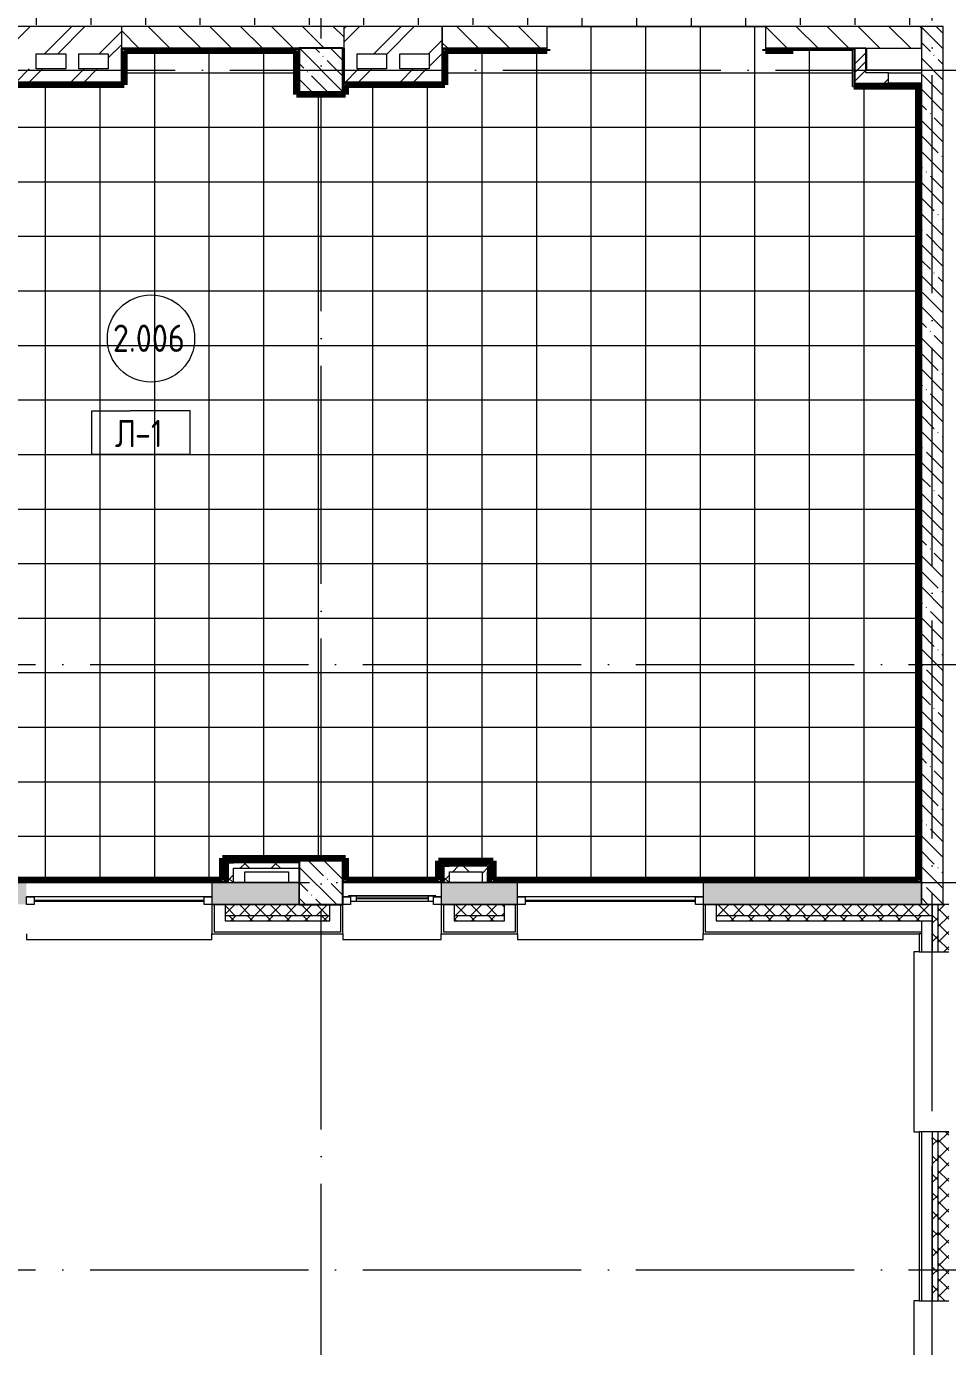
# Model space of a CAD drawing. Header units: millimetres. Extents: x 97 to 214665, y -4577 to 61202.
# Drawn here: x 118348 to 126788, y 39271 to 51375 of the extents above; entities that cross this region are included whole.
import ezdxf

# ---------------------------------------------------------------- set-up
doc = ezdxf.new("R2010")
doc.units = ezdxf.units.MM
doc.linetypes.add('ADSK_Линия сетки', pattern=[2500, 2000, -250, 0, -250])
for name, color, linetype, lineweight in [('A-AREA-____-IDEN', 2, 'Continuous', 20), ('A-FLOR-____-IDEN', 11, 'Continuous', 20), ('A-FLOR-____-OTLN', 192, 'Continuous', 9), ('A-FLOR-____-PATT', 8, 'Continuous', 9), ('A-GENM-____-MCUT', 13, 'Continuous', 9), ('A-GENM-____-OTLN', 13, 'Continuous', 9), ('A-GLAZ-____-MCUT', 151, 'Continuous', 9), ('A-GLAZ-____-OTLN', 151, 'Continuous', 9), ('A-WALL-____-MCUT', 113, 'Continuous', 9), ('A-WALL-____-PATT', 111, 'Continuous', 9), ('A-WALL-FNSH-MCUT', 113, 'Continuous', 9), ('I-WALL-____-OTLN', 2, 'Continuous', 9), ('S-COLS-____-MCUT', 52, 'Continuous', 9), ('S-COLS-____-OTLN', 52, 'Continuous', 9), ('S-GRID-____-OTLN', 1, 'Continuous', 9)]:
    doc.layers.add(name, color=color, linetype=linetype, lineweight=lineweight)
doc.styles.add('GOST Common', font='GOST_Common.ttf', dxfattribs={"width": 0.9, "height": 250})
pattern_1 = [(135, (0, 0), (-84.85281, -84.85281), []), (225, (0, 0), (84.85281, -84.85281), [])]
pattern_2 = [(45, (0, 0), (-70.71068, 70.71068), []), (135, (0, 0), (-70.71068, -70.71068), [])]
pattern_3 = [(45, (0, 0), (-224.5064, 224.5064), []), (45, (79.38, 0), (0, 449.0128), []), (45, (-79.38, 0), (0, 449.0128), [])]
pattern_4 = [(135, (0, 0), (-142.5612, -142.5612), []), (135, (142.56, 0), (-142.5612, -142.5612), [252.016, -50.403, 3.353, -47.05])]
pattern_5 = [(135, (0, 0), (-141.42136, -141.42136), [])]
pattern_6 = [(45, (0, 0), (-251.4472, 251.4472), []), (45, (0, 381), (-251.4472, 251.4472), [])]
pattern_7 = [(45, (0, 0), (-141.42136, 141.42136), []), (135, (0, 0), (-141.42136, -141.42136), [])]

# ---------------------------------------------------------------- blocks, each defined once
blk = doc.blocks.new('Окно_СКБ_1Ст1 - 120_Окно_СКБ_1Ст_900_ОК3л-29018700-О_АИ_ПП_4_200_Целиком')
at = {"layer": 'A-GLAZ-____-MCUT', "color": 90}
for p, q in [((-450, -195), (-450, -125)), ((-450, -125), (-380, -125)), ((-380, -195), (-450, -195)), ((-380, -195), (-400, -195)), ((-400, -195), (-400, -205)), ((-400, -205), (400, -205)), ((400, -205), (-400, -205)), ((-380, -125), (-380, -195)), ((380, -155), (-380, -155)), ((-380, -155), (-380, -195)), ((-330, -205), (-330, -155)), ((330, -205), (330, -155)), ((380, -195), (380, -125)), ((380, -125), (450, -125)), ((380, -195), (380, -155)), ((450, -195), (380, -195)), ((400, -195), (380, -195)), ((400, -205), (400, -195)), ((450, -125), (450, -195))]:
    blk.add_line(p, q, dxfattribs=at)
at = {"layer": 'A-GLAZ-____-MCUT', "color": 10, "lineweight": 5}
for p, q in [((-330, -175), (330, -175)), ((330, -185), (-330, -185))]:
    blk.add_line(p, q, dxfattribs=at)
at = {"layer": 'A-GLAZ-____-OTLN', "color": 10, "lineweight": 5}
for p, q in [((-450, -195), (-400, -195)), ((400, -195), (450, -195))]:
    blk.add_line(p, q, dxfattribs=at)
blk = doc.blocks.new('Окно_СКБ_1Ст1 - 120_Окно_СКБ_1Ст_1700_ОК19Л-29018918-О_АИ_ПП_4_200_Целиком')
at = {"layer": 'A-GLAZ-____-MCUT', "color": 90}
for p, q in [((-850, -195), (-850, -125)), ((-850, -125), (-780, -125)), ((-780, -195), (-850, -195)), ((-780, -125), (-780, -195)), ((780, -195), (780, -125)), ((780, -125), (850, -125)), ((850, -195), (780, -195)), ((850, -125), (850, -195))]:
    blk.add_line(p, q, dxfattribs=at)
at = {"layer": 'A-GLAZ-____-MCUT', "color": 10, "lineweight": 5}
for p, q in [((780, -155), (-780, -155)), ((780, -165), (-780, -165))]:
    blk.add_line(p, q, dxfattribs=at)
at = {"layer": 'A-GLAZ-____-OTLN', "color": 10, "lineweight": 5}
blk.add_line((-850, -195), (850, -195), dxfattribs=at)
blk = doc.blocks.new('WNW_Отлив1 - Отлив_металлический 2-28596055-О_АИ_ПП_4_200_Целиком')
at = {"layer": 'A-GLAZ-____-OTLN', "color": 10, "lineweight": 5}
for p, q in [((450, 320), (-450, 320)), ((-450, 320), (-450, 270)), ((450, 270), (450, 320))]:
    blk.add_line(p, q, dxfattribs=at)
blk = doc.blocks.new('WNW_Отлив1 - Отлив_металлический 2-28595994-О_АИ_ПП_4_200_Целиком')
at = {"layer": 'A-GLAZ-____-OTLN', "color": 10, "lineweight": 5}
for p, q in [((850, 320), (-850, 320)), ((-850, 320), (-850, 270)), ((850, 270), (850, 320))]:
    blk.add_line(p, q, dxfattribs=at)
blk = doc.blocks.new('WNW_Отлив1 - Отлив_металлический 2-28598290-О_АИ_ПП_4_200_Целиком')
at = {"layer": 'A-GLAZ-____-OTLN', "color": 10, "lineweight": 5}
for p, q in [((1650, 320), (-1650, 320)), ((-1650, 320), (-1650, 270)), ((1650, 270), (1650, 320))]:
    blk.add_line(p, q, dxfattribs=at)
blk = doc.blocks.new('WNW_Отлив1 - Отлив_металлический 2-28603322-О_АИ_ПП_4_200_Целиком')
at = {"layer": 'A-GLAZ-____-OTLN', "color": 10, "lineweight": 5}
for p, q in [((825, 320), (-825, 320)), ((-825, 320), (-825, 270)), ((825, 270), (825, 320))]:
    blk.add_line(p, q, dxfattribs=at)
blk = doc.blocks.new('BSC_Колонна _Прямоугольная - 400x400-V49-О_АИ_ПП_4_200_Целиком')
at = {"layer": 'S-COLS-____-OTLN', "lineweight": 5}
h = blk.add_hatch(dxfattribs=at)
h.set_pattern_fill('FP_85', color=256, style=0, pattern_type=2)
h.set_pattern_definition([(135, (-63550, -50975), (-142.5619, -142.5619), []), (135, (-63407.44, -50975), (-142.5619, -142.5619), [252.016, -50.403, 3.353, -47.05])])
h.paths.add_polyline_path([(-200, -200), (200, -200), (200, 200), (-200, 200)])
at = {"layer": 'S-COLS-____-MCUT', "color": 130, "lineweight": 25}
for p, q in [((200, 200), (-200, 200)), ((-200, 200), (-200, -200)), ((200, -200), (200, 200)), ((-200, -200), (200, -200))]:
    blk.add_line(p, q, dxfattribs=at)
blk = doc.blocks.new('ASML_АР_Отделка Люка - ВО Отделка люков_Грунтовка 0_Шпатлевка 0_Окраска 0_0-42467640-О_АИ_ПП_4_200_Целиком')
at = {"layer": 'A-GENM-____-MCUT', "color": 130, "lineweight": 25}
for p, q in [((150, 3), (-150, 3)), ((-150, 3), (-150, 0)), ((150, 0), (150, 3)), ((-150, 0), (150, 0))]:
    blk.add_line(p, q, dxfattribs=at)
blk = doc.blocks.new('0083_СОШ675_АР_R22_rvt-1-О_АИ_ПП_4_200_Целиком')
at = {"layer": 'A-WALL-____-PATT', "lineweight": 5}
h = blk.add_hatch(dxfattribs=at)
h.set_pattern_fill('FP_11', color=10, style=0, pattern_type=2)
h.set_pattern_definition(pattern_6)
h.paths.add_polyline_path([(60100, 51125), (61600, 51125), (61600, 51375), (59250, 51375), (59250, 51125), (60030, 51125)])
h = blk.add_hatch(dxfattribs=at)
h.set_pattern_fill('FP_11', color=10, style=0, pattern_type=2)
h.set_pattern_definition(pattern_6)
h.paths.add_polyline_path([(61720, 50865), (61720, 51375), (61600, 51375), (61600, 50865)])
h = blk.add_hatch(dxfattribs=at)
h.set_pattern_fill('FP_8', color=10, style=0, pattern_type=2)
h.set_pattern_definition(pattern_5)
h.paths.add_polyline_path([(63760, 51175), (63760, 51375), (61720, 51375), (61720, 51175), (63750, 51175)])
h = blk.add_hatch(dxfattribs=at)
h.set_pattern_fill('FP_11', color=10, style=0, pattern_type=2)
h.set_pattern_definition(pattern_6)
h.paths.add_polyline_path([(63880, 50865), (63880, 51375), (63760, 51375), (63760, 50865)])
h = blk.add_hatch(dxfattribs=at)
h.set_pattern_fill('FP_11', color=10, style=0, pattern_type=2)
h.set_pattern_definition(pattern_6)
h.paths.add_polyline_path([(64660, 51125), (64660, 51375), (63880, 51375), (63880, 51125), (64540, 51125)])
h = blk.add_hatch(dxfattribs=at)
h.set_pattern_fill('FP_8', color=10, style=0, pattern_type=2)
h.set_pattern_definition(pattern_5)
h.paths.add_polyline_path([(68797, 51175), (69050, 51175), (69050, 51375), (67621, 51375), (67621, 51175), (67831, 51175)])
h.paths.add_polyline_path([(65621, 51175), (65621, 51375), (64660, 51375), (64660, 51175), (64931, 51175)])
h = blk.add_hatch(dxfattribs=at)
h.set_pattern_fill('FP_31', color=10, style=0, pattern_type=2)
h.set_pattern_definition(pattern_4)
h.paths.add_polyline_path([(69050, 43325), (69250, 43325), (69250, 51375), (69050, 51375), (69050, 44004)])
h = blk.add_hatch(dxfattribs=at)
h.set_pattern_fill('FP_31', color=10, style=0, pattern_type=2)
h.set_pattern_definition(pattern_4)
h.paths.add_polyline_path([(69050, 43325), (69250, 43325), (69250, 51375), (69050, 51375), (69050, 44004)])
h = blk.add_hatch(dxfattribs=at)
h.set_pattern_fill('FP_11', color=10, style=0, pattern_type=2)
h.set_pattern_definition(pattern_6)
h.paths.add_polyline_path([(61330, 50985), (61330, 51125), (61210, 51125), (61210, 50985)])
h = blk.add_hatch(dxfattribs=at)
h.set_pattern_fill('FP_11', color=10, style=0, pattern_type=2)
h.set_pattern_definition(pattern_6)
h.paths.add_polyline_path([(64270, 50985), (64270, 51125), (64150, 51125), (64150, 50985)])
h = blk.add_hatch(dxfattribs=at)
h.set_pattern_fill('FP_11', color=10, style=0, pattern_type=2)
h.set_pattern_definition(pattern_6)
h.paths.add_polyline_path([(64660, 50985), (64660, 51125), (64540, 51125), (64540, 50985)])
h = blk.add_hatch(dxfattribs=at)
h.set_pattern_fill('FP_15', color=10, style=0, pattern_type=2)
h.set_pattern_definition(pattern_3)
h.paths.add_polyline_path([(68540, 50950), (68540, 51175), (68440, 51175), (68440, 50950)])
h = blk.add_hatch(dxfattribs=at)
h.set_pattern_fill('FP_11', color=10, style=0, pattern_type=2)
h.set_pattern_definition(pattern_6)
h.paths.add_polyline_path([(61600, 50865), (61600, 50985), (59370, 50985), (59370, 50865), (61066, 50865)])
h = blk.add_hatch(dxfattribs=at)
h.set_pattern_fill('FP_11', color=10, style=0, pattern_type=2)
h.set_pattern_definition(pattern_6)
h.paths.add_polyline_path([(63880, 50865), (64660, 50865), (64660, 50985), (63880, 50985)])
h = blk.add_hatch(dxfattribs=at)
h.set_pattern_fill('FP_15', color=10, style=0, pattern_type=2)
h.set_pattern_definition(pattern_3)
h.paths.add_polyline_path([(68750, 50850), (68750, 50950), (68440, 50950), (68440, 50850)])
h = blk.add_hatch(dxfattribs=at)
h.set_pattern_fill('FP_20', color=252, style=0, pattern_type=2)
h.set_pattern_definition(pattern_7)
h.paths.add_polyline_path([(62698, 43525), (62748, 43525), (62748, 43707), (62698, 43707)])
h = blk.add_hatch(dxfattribs=at)
h.set_pattern_fill('FP_20', color=252, style=0, pattern_type=2)
h.set_pattern_definition(pattern_7)
h.paths.add_polyline_path([(63350, 43657), (63350, 43707), (62748, 43707), (62748, 43657), (62999, 43657)])
h = blk.add_hatch(dxfattribs=at)
h.set_pattern_fill('FP_20', color=252, style=0, pattern_type=2)
h.set_pattern_definition(pattern_7)
h.paths.add_polyline_path([(64675, 43525), (64725, 43525), (64725, 43675), (64675, 43675)])
h = blk.add_hatch(dxfattribs=at)
h.set_pattern_fill('FP_20', color=252, style=0, pattern_type=2)
h.set_pattern_definition(pattern_7)
h.paths.add_polyline_path([(65025, 43625), (65075, 43625), (65075, 43675), (64725, 43675), (64725, 43625), (64931, 43625)])
h = blk.add_hatch(dxfattribs=at)
h.set_pattern_fill('FP_20', color=252, style=0, pattern_type=2)
h.set_pattern_definition(pattern_7)
h.paths.add_polyline_path([(65075, 43525), (65075, 43625), (65025, 43625), (65025, 43525)])
h = blk.add_hatch(dxfattribs=at)
h.set_pattern_fill('FP_74', color=10, style=0, pattern_type=2)
h.set_pattern_definition([(50, (0, 0), (364.3679, -31.8783), [38.1, -419.1]), (355, (0, 0), (-70.4859, 382.1133), [30.48, -335.28]), (100.451, (30.36, -2.66), (293.885, 350.2334), [32.38, -356.18]), (46.184, (0, 101.6), (542.1585, -84.0858), [57.15, -628.65]), (96.636, (45.2, 94.6), (474.805, 494.8554), [48.57, -534.27]), (351.184, (0, 101.6), (474.8102, 494.85), [45.72, -502.92]), (21, (50.8, 76.2), (303.2285, -204.5305), [38.1, -419.1]), (326, (50.8, 76.2), (123.6039, 368.376), [30.48, -335.28]), (71.451, (76.07, 59.16), (426.8341, 163.8427), [32.38, -356.18]), (37.5, (0, 0), (6.17665, 169.11015), [16.764, -314.452, 16.764, -323.596, -336.55]), (37.5, (0, 0), (6.17665, 169.11015), [-671.576, 16.764, -319.786]), (7.5, (0, 0), (133.63888, 200.3615), [16.764, -177.292, 16.764, -306.832, -128.27]), (7.5, (0, 0), (133.63888, 200.3615), [-517.652, 16.764, -111.506]), (327.5, (-113.28, 0), (271.18182, -11.45836), [16.764, -110.236, 16.764, -379.476, -525.78]), (327.5, (-113.28, 0), (271.18182, -11.45836), [-523.24, 16.764, -509.016]), (317.5, (-164.08, 0), (296.2585, 50.85285), [16.764, -148.336, 16.764, -246.38, -373.38]), (317.5, (-164.08, 0), (296.2585, 50.85285), [-428.244, 16.764, -356.616])])
h.paths.add_polyline_path([(67170, 43325), (69050, 43325), (69050, 43525), (67050, 43525), (67050, 43325), (67070, 43325)])
h.paths.add_polyline_path([(64650, 43325), (65350, 43325), (65350, 43525), (64650, 43525)])
h.paths.add_polyline_path([(60830, 43325), (60850, 43325), (60850, 43525), (60150, 43525), (60150, 43325), (60730, 43325)])
h.paths.add_polyline_path([(62570, 43325), (63350, 43325), (63350, 43525), (62550, 43525), (62550, 43325)])
h.paths.add_polyline_path([(58070, 43325), (58850, 43325), (58850, 43525), (58050, 43525), (58050, 43325)])
h.paths.add_polyline_path([(54302, 43325), (54350, 43325), (54350, 43525), (53550, 43525), (53550, 43325), (53818, 43325)])
h.paths.add_polyline_path([(49850, 43325), (49850, 43525), (49050, 43525), (49050, 43325), (49470, 43325)])
h.paths.add_polyline_path([(44670, 43325), (45350, 43325), (45350, 43525), (44550, 43525), (44550, 43325), (44638, 43325)])
h.paths.add_polyline_path([(42850, 43325), (42850, 43525), (42150, 43525), (42150, 43325), (42830, 43325)])
h.paths.add_polyline_path([(40773, 43325), (40850, 43325), (40850, 43525), (40050, 43525), (40050, 43325), (40289, 43325)])
h.paths.add_polyline_path([(36350, 43325), (36750, 43325), (36750, 43525), (36350, 43525)])
h.paths.add_polyline_path([(35570, 43325), (35950, 43325), (35950, 43525), (35550, 43525), (35550, 43325)])
h.paths.add_polyline_path([(32075, 43325), (32250, 43325), (32250, 43525), (31450, 43525), (31450, 43325), (31592, 43325)])
h.paths.add_polyline_path([(27727, 43325), (27750, 43325), (27750, 43525), (26950, 43525), (26950, 43325), (27630, 43325)])
h.paths.add_polyline_path([(23250, 43325), (23250, 43525), (22450, 43525), (22450, 43325), (23230, 43325)])
h.paths.add_polyline_path([(24730, 43325), (24850, 43325), (24850, 43525), (24150, 43525), (24150, 43325), (24270, 43325)])
h.paths.add_polyline_path([(18730, 43325), (18750, 43325), (18750, 43525), (17950, 43525), (17950, 43325), (18630, 43325)])
h.paths.add_polyline_path([(13450, 43325), (14250, 43325), (14250, 43525), (13450, 43525)])
h.paths.add_polyline_path([(9730, 43325), (9750, 43325), (9750, 43525), (8950, 43525), (8950, 43325), (9630, 43325)])
h.paths.add_polyline_path([(6467, 43325), (6850, 43325), (6850, 43525), (6150, 43525), (6150, 43325), (6270, 43325)])
h.paths.add_polyline_path([(5018, 43325), (5250, 43325), (5250, 43525), (4450, 43525), (4450, 43325), (4534, 43325)])
h.paths.add_polyline_path([(750, 43325), (750, 43525), (200, 43525), (200, 43325), (730, 43325)])
h = blk.add_hatch(dxfattribs=at)
h.set_pattern_fill('FP_7', color=10, style=0, pattern_type=2)
h.set_pattern_definition(pattern_1)
h.paths.add_polyline_path([(69050, 43175), (69150, 43175), (69150, 43225), (67170, 43225), (67170, 43175), (68797, 43175)])
h.paths.add_polyline_path([(65230, 43175), (65230, 43225), (64770, 43225), (64770, 43175)])
h.paths.add_polyline_path([(63630, 43175), (63630, 43225), (62670, 43225), (62670, 43175)])
h.paths.add_polyline_path([(60730, 43175), (60730, 43225), (60270, 43225), (60270, 43175)])
h.paths.add_polyline_path([(59130, 43175), (59130, 43225), (58170, 43225), (58170, 43175)])
h.paths.add_polyline_path([(54630, 43175), (54630, 43225), (53670, 43225), (53670, 43175)])
h.paths.add_polyline_path([(50130, 43175), (50130, 43225), (49170, 43225), (49170, 43175)])
h.paths.add_polyline_path([(44670, 43175), (45630, 43175), (45630, 43225), (44670, 43225)])
h.paths.add_polyline_path([(42730, 43175), (42730, 43225), (42270, 43225), (42270, 43175)])
h.paths.add_polyline_path([(41130, 43175), (41130, 43225), (40170, 43225), (40170, 43175), (40773, 43175)])
h.paths.add_polyline_path([(36630, 43175), (36630, 43225), (35670, 43225), (35670, 43175)])
h.paths.add_polyline_path([(32130, 43175), (32130, 43225), (31170, 43225), (31170, 43175)])
h.paths.add_polyline_path([(26670, 43175), (27630, 43175), (27630, 43225), (26670, 43225)])
h.paths.add_polyline_path([(24270, 43175), (24730, 43175), (24730, 43225), (24270, 43225)])
h.paths.add_polyline_path([(23130, 43175), (23130, 43225), (22170, 43225), (22170, 43175)])
h.paths.add_polyline_path([(17670, 43175), (18630, 43175), (18630, 43225), (17670, 43225)])
h.paths.add_polyline_path([(13715, 43175), (14130, 43175), (14130, 43225), (13170, 43225), (13170, 43175)])
h.paths.add_polyline_path([(9630, 43175), (9630, 43225), (8670, 43225), (8670, 43175)])
h.paths.add_polyline_path([(6730, 43175), (6730, 43225), (6270, 43225), (6270, 43175)])
h.paths.add_polyline_path([(4170, 43175), (5130, 43175), (5130, 43225), (4170, 43225)])
h.paths.add_polyline_path([(630, 43175), (630, 43225), (-350, 43225), (-350, 43175)])
h = blk.add_hatch(dxfattribs=at)
h.set_pattern_fill('FP_21', color=10, style=0, pattern_type=2)
h.set_pattern_definition(pattern_2)
h.paths.add_polyline_path([(69150, 43225), (69150, 43325), (67170, 43325), (67170, 43225), (68797, 43225)])
h.paths.add_polyline_path([(64770, 43225), (65230, 43225), (65230, 43325), (64770, 43325), (64770, 43281)])
h.paths.add_polyline_path([(63630, 43225), (63630, 43325), (62670, 43325), (62670, 43225)])
h.paths.add_polyline_path([(60730, 43225), (60730, 43325), (60270, 43325), (60270, 43225)])
h.paths.add_polyline_path([(59130, 43225), (59130, 43325), (58170, 43325), (58170, 43225)])
h.paths.add_polyline_path([(54630, 43225), (54630, 43325), (53670, 43325), (53670, 43225)])
h.paths.add_polyline_path([(49170, 43225), (50130, 43225), (50130, 43325), (49170, 43325), (49170, 43281)])
h.paths.add_polyline_path([(45630, 43225), (45630, 43325), (44670, 43325), (44670, 43225)])
h.paths.add_polyline_path([(42270, 43225), (42730, 43225), (42730, 43325), (42270, 43325), (42270, 43281)])
h.paths.add_polyline_path([(41130, 43225), (41130, 43325), (40170, 43325), (40170, 43225), (40773, 43225)])
h.paths.add_polyline_path([(35670, 43225), (36630, 43225), (36630, 43325), (35670, 43325), (35670, 43281)])
h.paths.add_polyline_path([(32130, 43225), (32130, 43325), (31170, 43325), (31170, 43225)])
h.paths.add_polyline_path([(26670, 43225), (27630, 43225), (27630, 43325), (26670, 43325), (26670, 43281)])
h.paths.add_polyline_path([(24270, 43225), (24730, 43225), (24730, 43325), (24270, 43325), (24270, 43281)])
h.paths.add_polyline_path([(23130, 43225), (23130, 43325), (22170, 43325), (22170, 43225)])
h.paths.add_polyline_path([(17670, 43225), (18630, 43225), (18630, 43325), (17670, 43325), (17670, 43281)])
h.paths.add_polyline_path([(14130, 43225), (14130, 43325), (13170, 43325), (13170, 43225), (13715, 43225)])
h.paths.add_polyline_path([(9630, 43225), (9630, 43325), (8670, 43325), (8670, 43225)])
h.paths.add_polyline_path([(5130, 43225), (5130, 43325), (4170, 43325), (4170, 43225)])
h.paths.add_polyline_path([(6270, 43225), (6730, 43225), (6730, 43325), (6270, 43325), (6270, 43281)])
h.paths.add_polyline_path([(630, 43225), (630, 43325), (-300, 43325), (-300, 43225)])
h = blk.add_hatch(dxfattribs=at)
h.set_pattern_fill('FP_7', color=10, style=0, pattern_type=2)
h.set_pattern_definition(pattern_1)
h.paths.add_polyline_path([(69200, 26125), (69200, 33190), (69150, 33190), (69150, 26125)])
h.paths.add_polyline_path([(69200, 34840), (69200, 36390), (69150, 36390), (69150, 34840)])
h.paths.add_polyline_path([(69200, 39690), (69200, 41240), (69150, 41240), (69150, 39690)])
h.paths.add_polyline_path([(69150, 42890), (69200, 42890), (69200, 43325), (69150, 43325), (69150, 43055)])
h = blk.add_hatch(dxfattribs=at)
h.set_pattern_fill('FP_21', color=10, style=0, pattern_type=2)
h.set_pattern_definition(pattern_2)
h.paths.add_polyline_path([(69300, 26225), (69300, 33190), (69200, 33190), (69200, 26225), (69280, 26225)])
h.paths.add_polyline_path([(69300, 34840), (69300, 36390), (69200, 36390), (69200, 34840)])
h.paths.add_polyline_path([(69300, 39690), (69300, 41240), (69200, 41240), (69200, 39690), (69280, 39690)])
h.paths.add_polyline_path([(69200, 42890), (69300, 42890), (69300, 43325), (69200, 43325), (69200, 43055)])
at = {"layer": 'S-COLS-____-OTLN', "lineweight": 5}
h = blk.add_hatch(dxfattribs=at)
h.set_pattern_fill('FP_31', color=256, style=0, pattern_type=2)
h.set_pattern_definition(pattern_4)
h.paths.add_polyline_path([(63350, 43325), (63750, 43325), (63750, 43725), (63350, 43725), (63350, 43525)])
at = {"layer": 'A-FLOR-____-OTLN', "color": 90}
for p, q in [((68550, 50975), (68550, 51175)), ((69050, 50975), (68550, 50975)), ((62850, 43525), (62850, 43625)), ((62850, 43625), (63250, 43625)), ((63250, 43625), (63250, 43525)), ((63250, 43525), (62850, 43525))]:
    blk.add_line(p, q, dxfattribs=at)
at = {"layer": 'A-WALL-____-MCUT', "color": 50, "lineweight": 13}
for p, q in [((61600, 51375), (59250, 51375)), ((61720, 51375), (61600, 51375)), ((63760, 51375), (61720, 51375)), ((63880, 51375), (63760, 51375)), ((64660, 51375), (63880, 51375)), ((64660, 51125), (64660, 51375)), ((65621, 51375), (64660, 51375)), ((64660, 51375), (64660, 51175)), ((65621, 51175), (65621, 51375)), ((69050, 51375), (67621, 51375)), ((67621, 51375), (67621, 51175)), ((69050, 51375), (69050, 50853)), ((69250, 51375), (69050, 51375)), ((69050, 51175), (69050, 51375)), ((69050, 51375), (69050, 50853)), ((69250, 51375), (69050, 51375)), ((69250, 43325), (69250, 51375)), ((69250, 43325), (69250, 51375)), ((60940, 50985), (60940, 51125)), ((60940, 51125), (61210, 51125)), ((61210, 51125), (61210, 50985)), ((61330, 50985), (61330, 51125)), ((61330, 51125), (61600, 51125)), ((61600, 51125), (61600, 50985)), ((61720, 51175), (63350, 51175)), ((61720, 50865), (61720, 51175)), ((63750, 51175), (63760, 51175)), ((63760, 51175), (63760, 50865)), ((63880, 50985), (63880, 51125)), ((63880, 51125), (64150, 51125)), ((64150, 51125), (64150, 50985)), ((64270, 50985), (64270, 51125)), ((64270, 51125), (64540, 51125)), ((64540, 51125), (64540, 50985)), ((64660, 51175), (65621, 51175)), ((64660, 50985), (64660, 51125)), ((67621, 51175), (69050, 51175)), ((68440, 51175), (68440, 50950)), ((68540, 51175), (68440, 51175)), ((68540, 50950), (68540, 51175)), ((61210, 50985), (60940, 50985)), ((61600, 50985), (61330, 50985)), ((64150, 50985), (63880, 50985)), ((64540, 50985), (64270, 50985)), ((64660, 50865), (64660, 50985)), ((59370, 50865), (61600, 50865)), ((61600, 50865), (61720, 50865)), ((63760, 50865), (63880, 50865)), ((63880, 50865), (64660, 50865)), ((68440, 50950), (68440, 50850)), ((68440, 50850), (68750, 50850)), ((68750, 50950), (68540, 50950)), ((68750, 50853), (68750, 50950)), ((69050, 50850), (69050, 43325)), ((69050, 50850), (69050, 43325)), ((62698, 43707), (62698, 43525)), ((62698, 43707), (62748, 43707)), ((63350, 43707), (62748, 43707)), ((63350, 43657), (63350, 43707)), ((62748, 43525), (62748, 43657)), ((62748, 43657), (63350, 43657)), ((64675, 43675), (64675, 43525)), ((64675, 43675), (64725, 43675)), ((65075, 43675), (64725, 43675)), ((64725, 43525), (64725, 43625)), ((64725, 43625), (65025, 43625)), ((65025, 43625), (65025, 43525)), ((65075, 43675), (65075, 43625)), ((65075, 43525), (65075, 43625)), ((62673, 43525), (62550, 43525)), ((62550, 43525), (62550, 43325)), ((62673, 43525), (62686, 43525)), ((62686, 43525), (62698, 43525)), ((63350, 43525), (62748, 43525)), ((65350, 43525), (64650, 43525)), ((64650, 43525), (64650, 43325)), ((64675, 43525), (64725, 43525)), ((65025, 43525), (65075, 43525)), ((65350, 43325), (65350, 43525)), ((69050, 43525), (67050, 43525)), ((67050, 43525), (67050, 43325)), ((69050, 43325), (69050, 43525)), ((62570, 43325), (62550, 43325)), ((62550, 43325), (62570, 43325)), ((62670, 43325), (62570, 43325)), ((62570, 43325), (62670, 43325)), ((63350, 43325), (62670, 43325)), ((62670, 43325), (63350, 43325)), ((64670, 43325), (64650, 43325)), ((64650, 43325), (64670, 43325)), ((64770, 43325), (64670, 43325)), ((64670, 43325), (64770, 43325)), ((65230, 43325), (64770, 43325)), ((64770, 43325), (65230, 43325)), ((65330, 43325), (65230, 43325)), ((65230, 43325), (65330, 43325)), ((65350, 43325), (65330, 43325)), ((65330, 43325), (65350, 43325)), ((67070, 43325), (67050, 43325)), ((67050, 43325), (67070, 43325)), ((67170, 43325), (67070, 43325)), ((67070, 43325), (67170, 43325)), ((69050, 43325), (67170, 43325)), ((67170, 43325), (69050, 43325)), ((69050, 43325), (69250, 43325)), ((69050, 43325), (69250, 43325)), ((69200, 43325), (69150, 43325)), ((69150, 43325), (69150, 43225)), ((69150, 43225), (69150, 43175)), ((69200, 43325), (69200, 43055)), ((69150, 43175), (69150, 43055)), ((69150, 43055), (69150, 42890)), ((69200, 43055), (69200, 42890)), ((69150, 42890), (69200, 42890)), ((69200, 41240), (69150, 41240)), ((69150, 41240), (69150, 39690)), ((69200, 41240), (69200, 39690)), ((69150, 39690), (69200, 39690))]:
    blk.add_line(p, q, dxfattribs=at)
at = {"layer": 'A-WALL-____-MCUT', "color": 10, "lineweight": 5}
for p, q in [((61720, 51375), (61720, 51175)), ((63760, 51175), (63760, 51375)), ((62686, 43719), (62686, 43525)), ((62686, 43719), (62698, 43719)), ((62698, 43719), (62748, 43719)), ((63350, 43719), (62748, 43719)), ((64663, 43688), (64663, 43525)), ((64663, 43688), (64675, 43688)), ((64675, 43688), (64725, 43688)), ((65088, 43688), (64725, 43688)), ((65088, 43688), (65088, 43675)), ((65088, 43675), (65088, 43625)), ((65088, 43525), (65088, 43625)), ((62698, 43525), (62748, 43525)), ((63350, 43325), (63350, 43525)), ((62570, 43325), (62570, 43075)), ((62670, 43325), (62670, 43225)), ((62670, 43225), (62670, 43175)), ((62670, 43225), (63630, 43225)), ((63630, 43225), (63630, 43325)), ((63630, 43175), (63630, 43225)), ((63730, 43075), (63730, 43325)), ((64670, 43325), (64670, 43075)), ((64770, 43325), (64770, 43225)), ((64770, 43225), (64770, 43175)), ((64770, 43225), (65230, 43225)), ((65230, 43225), (65230, 43325)), ((65230, 43175), (65230, 43225)), ((65330, 43075), (65330, 43325)), ((67070, 43325), (67070, 43075)), ((67170, 43325), (67170, 43225)), ((67170, 43225), (67170, 43175)), ((67170, 43225), (69150, 43225)), ((62670, 43175), (63630, 43175)), ((64770, 43175), (65230, 43175)), ((67170, 43175), (69050, 43175)), ((69050, 43175), (69150, 43175)), ((69050, 43175), (69150, 43175)), ((69050, 43175), (69050, 43075)), ((62570, 43075), (63730, 43075)), ((64670, 43075), (65330, 43075)), ((67070, 43075), (69050, 43075)), ((69050, 43055), (69030, 43055)), ((69050, 43075), (69050, 43055)), ((69050, 43055), (69050, 42890)), ((69050, 41240), (69050, 39690))]:
    blk.add_line(p, q, dxfattribs=at)
at = {"layer": 'A-WALL-____-MCUT', "color": 90}
for p, q in [((63630, 43325), (63350, 43325)), ((69150, 43325), (69050, 43325)), ((69300, 43325), (69200, 43325)), ((69050, 42890), (69150, 42890)), ((69200, 42890), (69300, 42890)), ((69150, 41240), (69050, 41240)), ((69300, 41240), (69200, 41240)), ((69050, 39690), (69150, 39690)), ((69200, 39690), (69300, 39690))]:
    blk.add_line(p, q, dxfattribs=at)
at = {"layer": 'A-WALL-FNSH-MCUT', "color": 90}
for p, q in [((62686, 43732), (62673, 43732)), ((62673, 43732), (62673, 43525)), ((62698, 43732), (62686, 43732)), ((62748, 43732), (62698, 43732)), ((63350, 43732), (62748, 43732)), ((63350, 43719), (63350, 43732)), ((63350, 43707), (63350, 43719)), ((64663, 43700), (64650, 43700)), ((64650, 43700), (64650, 43525)), ((64675, 43700), (64663, 43700)), ((64725, 43700), (64675, 43700)), ((65100, 43700), (64725, 43700)), ((65100, 43688), (65100, 43700)), ((65100, 43675), (65100, 43688)), ((65100, 43625), (65100, 43675)), ((65100, 43525), (65100, 43625)), ((64650, 43525), (64663, 43525)), ((64663, 43525), (64675, 43525)), ((65075, 43525), (65088, 43525)), ((65088, 43525), (65100, 43525)), ((62550, 43325), (62550, 43055)), ((63730, 43325), (63630, 43325)), ((63750, 43325), (63730, 43325)), ((63750, 43055), (63750, 43325)), ((64650, 43325), (64650, 43055)), ((65350, 43055), (65350, 43325)), ((67050, 43325), (67050, 43055)), ((62550, 43055), (63750, 43055)), ((64650, 43055), (65350, 43055)), ((67050, 43055), (69030, 43055)), ((69030, 43055), (69030, 42890)), ((69030, 42890), (69050, 42890)), ((69050, 41240), (69030, 41240)), ((69030, 41240), (69030, 39690)), ((69030, 39690), (69050, 39690))]:
    blk.add_line(p, q, dxfattribs=at)
at = {"layer": 'I-WALL-____-OTLN', "color": 90}
for p, q in [((68750, 50950), (69050, 50950)), ((60850, 43525), (62550, 43525)), ((63750, 43525), (64640, 43525)), ((65350, 43525), (67050, 43525))]:
    blk.add_line(p, q, dxfattribs=at)
at = {"layer": 'S-COLS-____-MCUT', "color": 130, "lineweight": 25}
for p, q in [((63750, 43725), (63350, 43725)), ((63350, 43725), (63350, 43525)), ((63750, 43325), (63750, 43725)), ((63350, 43325), (63750, 43325))]:
    blk.add_line(p, q, dxfattribs=at)
at = {"layer": 'S-COLS-____-OTLN', "color": 90}
blk.add_line((63350, 43525), (63350, 43325), dxfattribs=at)
at = {"layer": 'A-GENM-____-OTLN', "color": 90, "lineweight": 9, "rotation": 180}
blk.add_blockref('ASML_АР_Отделка Люка - ВО Отделка люков_Грунтовка 0_Шпатлевка 0_Окраска 0_0-42467640-О_АИ_ПП_4_200_Целиком', (68900, 50853), dxfattribs=at)
at = {"layer": 'A-GLAZ-____-OTLN', "color": 90, "lineweight": 9}
for name, p, rotation in [('Окно_СКБ_1Ст1 - 120_Окно_СКБ_1Ст_1700_ОК19Л-29018918-О_АИ_ПП_4_200_Целиком', (61700, 43200), 180), ('Окно_СКБ_1Ст1 - 120_Окно_СКБ_1Ст_900_ОК3л-29018700-О_АИ_ПП_4_200_Целиком', (64200, 43200), 180), ('Окно_СКБ_1Ст1 - 120_Окно_СКБ_1Ст_1700_ОК19Л-29018918-О_АИ_ПП_4_200_Целиком', (66200, 43200), 180), ('WNW_Отлив1 - Отлив_металлический 2-28595994-О_АИ_ПП_4_200_Целиком', (61700, 43325), 180), ('WNW_Отлив1 - Отлив_металлический 2-28596055-О_АИ_ПП_4_200_Целиком', (64200, 43325), 180), ('WNW_Отлив1 - Отлив_металлический 2-28595994-О_АИ_ПП_4_200_Целиком', (66200, 43325), 180), ('WNW_Отлив1 - Отлив_металлический 2-28603322-О_АИ_ПП_4_200_Целиком', (69300, 42065), 89.99999999999991), ('WNW_Отлив1 - Отлив_металлический 2-28598290-О_АИ_ПП_4_200_Целиком', (69300, 38040), 89.99999999999991)]:
    blk.add_blockref(name, p, dxfattribs=dict(at, rotation=rotation))
at = {"layer": 'S-COLS-____-OTLN', "color": 90, "lineweight": 9}
blk.add_blockref('BSC_Колонна _Прямоугольная - 400x400-V49-О_АИ_ПП_4_200_Целиком', (63550, 50975), dxfattribs=at)
blk = doc.blocks.new('BSC_Колонна _Прямоугольная - ПР-1_Профиль торцевой для плитки-V109-О_АИ_ПП_4_200_Целиком')
at = {"layer": 'S-COLS-____-MCUT'}
for p, q in [((0, 5), (-5, 5)), ((-5, 5), (-5, -5)), ((-5, -5), (0, -5))]:
    blk.add_line(p, q, dxfattribs=at)
blk = doc.blocks.new('ADSK_Марка_Перекрытие - Типоразмер_ADSK_Марка-158127-О_АИ_ПП_4_200_Целиком')
at = {"layer": 'A-FLOR-____-IDEN'}
for p, q in [((-4.5, 4), (-1, 4)), ((-4.5, 0), (-4.5, 4)), ((4.5, 4), (-1, 4)), ((4.5, 0), (4.5, 4)), ((4.5, 0), (-4.5, 0)), ((-4.5, 0), (4, 0))]:
    blk.add_line(p, q, dxfattribs=at)
blk = doc.blocks.new('ADSK_Марка_Помещение_ОдноЗначение - Номер-159740-О_АИ_ПП_4_200_Целиком')
at = {"layer": 'A-AREA-____-IDEN'}
blk.add_circle((0, 0), 4, dxfattribs=at)

msp = doc.modelspace()

# ---------------------------------------------------------------- hatches: boundary and pattern name
at = {"layer": 'A-FLOR-____-PATT'}
h = msp.add_hatch(dxfattribs=at)
h.set_pattern_fill('FP_211', color=256, style=0, pattern_type=2)
h.set_pattern_definition([(0, (108440.6, 54875), (0, 500), []), (90, (108440.6, 54875), (-500, 3e-14), [])])
h.paths.add_polyline_path([(125118.114412, 51374.999414), (125118.714412, 51390), (126748.114412, 51390), (126748.114412, 54660.000586), (125288.136876, 54660.000586), (125288.136876, 54675), (124188.136876, 54675), (124188.136876, 54660.000586), (123418.114412, 54660.000586), (123418.107965, 54795), (122428.114412, 54795), (122428.114412, 54675), (122318.114412, 54675), (122318.114412, 54660.000586), (121263.124388, 54660.000586), (121263.124388, 54475), (121258.124388, 54475), (121258.124388, 54465), (121248.124388, 54465), (121248.114412, 54460), (120848.124388, 54460), (120848.114412, 54465), (120838.124388, 54465), (120838.124388, 54474.999414), (120833.124388, 54474.999414), (120833.124388, 58160.000586), (120521.343848, 58160.000586), (120521.343848, 58165.000586), (120511.343848, 58165.000586), (120511.343848, 58175.000586), (120506.343848, 58175.000586), (120506.343848, 58360.011786), (119178.114412, 58360.011786), (119178.114412, 58110.011786), (119163.114412, 58109.999414), (119163.137253, 57010.011786), (119178.114412, 57009.999414), (119178.114412, 54675.000586), (119173.114412, 54675.000586), (119173.114412, 54665.000586), (119163.114412, 54665.000586), (119163.114412, 54660.000586), (116763.114412, 54660.000586), (116763.114412, 54475.000586), (116758.114412, 54475), (116758.114412, 54465.000586), (116748.114412, 54465.000586), (116748.114412, 54460.000586), (116348.114412, 54460.000586), (116348.114412, 54465.000586), (116338.114412, 54465.000586), (116338.114412, 54475.000586), (116333.114412, 54475), (116333.114412, 54655.000586), (115842.731325, 54655.000586), (115842.731325, 54660.000586), (112263.114412, 54660.000586), (112263.114412, 54475.000586), (112258.114412, 54475), (112258.114412, 54465.000586), (112248.114412, 54465.000586), (112248.114412, 54460.000586), (111848.114412, 54460.000586), (111848.114412, 54465.000586), (111838.114412, 54465.000586), (111838.114412, 54474.999414), (111833.114412, 54474.999414), (111833.114412, 54660.000586), (110978.114412, 54660.000586), (110978.114412, 54665.000586), (110968.114412, 54665.000586), (110968.114412, 54675.000586), (110963.114412, 54675.874627), (110963.114412, 55039.999414), (110978.114412, 55039.999414), (110978.114412, 55709.999414), (110963.114412, 55709.999414), (110963.114412, 56254.999414), (110978.114412, 56254.999414), (110978.114412, 56924.999414), (110963.114412, 56924.999414), (110963.114412, 57369.999414), (110978.114412, 57369.999414), (110978.114412, 58039.999414), (110963.114412, 58039.999414), (110963.114412, 58145.000586), (110702.809855, 58145.000586), (110702.809855, 58150.000586), (110692.809855, 58150.000586), (110692.809855, 58160), (110687.809855, 58160.071325), (110687.809855, 58360), (107563.343384, 58360), (107563.343384, 58168.000586), (107558.343384, 58168.000586), (107558.343384, 58158.000586), (107548.343384, 58158.000586), (107548.114266, 58153.000586), (106772.848772, 58153.000586), (106772.848772, 58158.000586), (106762.848772, 58158.000586), (106762.848772, 58168.000586), (106757.848772, 58168.000586), (106757.848772, 58360), (103263.343384, 58360), (103263.343384, 58168.000586), (103258.343384, 58168.000586), (103258.343384, 58158.000586), (103248.343384, 58158.000586), (103248.114412, 58153.000586), (102472.870694, 58153.000586), (102472.870694, 58158.000586), (102462.870694, 58158.000586), (102462.870694, 58168.000586), (102457.870694, 58168.000586), (102457.870694, 58360), (98763.343384, 58360), (98763.343384, 58168.001172), (98758.343384, 58168.001172), (98758.343384, 58158.001172), (98748.343384, 58158.001172), (98748.092636, 58153.001172), (97972.848772, 58153.001172), (97972.848772, 58158.001172), (97962.848772, 58158.001172), (97962.848772, 58168.001172), (97957.848772, 58168.001172), (97957.848772, 58360.05818), (93863.365306, 58359.997624), (93863.365306, 58175.000586), (93858.365306, 58175.000586), (93858.365306, 58165.000586), (93848.365306, 58165.000586), (93848.114312, 58160.000586), (93448.114412, 58160.000586), (93448.114345, 58165.000586), (93438.114412, 58165.000586), (93438.114412, 58175.000586), (93433.114412, 58175.905558), (93433.114412, 58360.05818), (90148.114412, 58359.162205), (90148.114412, 58099.999414), (90133.114412, 58099.999414), (90133.114412, 57429.999414), (90148.114412, 57429.999414), (90148.114412, 55610), (90133.114412, 55610), (90133.114412, 54940), (90148.114412, 54940), (90148.114412, 54374.999707), (89933.114412, 54374.999707), (89933.114412, 51674.999707), (90148.114412, 51674.999707), (90149.155255, 51390), (94443.114412, 51390), (94443.114412, 51375), (96943.114412, 51375), (96943.114412, 51390), (103448.114412, 51390), (103448.114412, 51375), (105948.114412, 51374.999414), (105948.114412, 51390), (112758.114412, 51390), (112758.114412, 51375), (114758.114412, 51374.999414), (114758.114412, 51390), (123118.114412, 51390), (123118.714412, 51375), (123395.944787, 51375)])
h.paths.add_polyline_path([(91108.114412, 51374.999414), (91108.11195, 51375), (90988.114412, 51375)])
h.paths.add_polyline_path([(107463.82976, 54460), (107148.114412, 54460), (107148.114412, 54465), (107138.114412, 54465), (107138.114412, 54475), (107133.114412, 54475), (107133.114412, 54874.999414), (107138.114412, 54875), (107138.114412, 54885), (107148.114412, 54885), (107148.114412, 54890), (107548.09249, 54890), (107548.114412, 54885.000548), (107558.09249, 54885), (107558.09249, 54875), (107563.09249, 54874.124786), (107563.09249, 54474.999414), (107558.09249, 54474.999414), (107558.09249, 54465), (107548.09249, 54465), (107548.09249, 54460)])
h.paths.add_polyline_path([(102848.114412, 54460), (102848.114412, 54465), (102838.114412, 54465), (102838.114412, 54474.999414), (102833.114412, 54475), (102833.114412, 54874.999414), (102838.114412, 54875), (102838.114412, 54885), (102848.114412, 54885), (102848.114412, 54890), (103248.09249, 54890), (103248.114412, 54885.000548), (103258.09249, 54884.341301), (103258.09249, 54875), (103263.09249, 54874.999414), (103263.09249, 54475), (103258.09249, 54475), (103258.09249, 54465), (103248.09249, 54465), (103248.09249, 54460), (103184.657214, 54460)])
h.paths.add_polyline_path([(98748.114412, 54460), (98348.114412, 54460), (98348.114412, 54465), (98338.114412, 54465), (98338.114412, 54474.999414), (98333.114412, 54475), (98333.114412, 54875.000586), (98338.114412, 54875.000586), (98338.114412, 54885.000586), (98348.114412, 54885.000586), (98348.114412, 54890.000586), (98748.114312, 54890.000586), (98748.114412, 54885.000586), (98758.114412, 54883.859057), (98758.114412, 54875.000586), (98763.114412, 54874.999414), (98763.114412, 54475), (98758.114412, 54474.999414), (98758.114412, 54465), (98748.114412, 54465)])
h.paths.add_polyline_path([(93848.114412, 54460.000586), (93448.114412, 54460.000586), (93448.114412, 54465.000586), (93438.114412, 54465.668419), (93438.114412, 54475.000586), (93433.114412, 54475.000586), (93433.114412, 54875.000586), (93438.114412, 54875.000586), (93438.620014, 54885.000586), (93448.114412, 54885.000586), (93448.114412, 54890.000586), (93848.114412, 54890.000586), (93848.114412, 54885.000586), (93858.114412, 54885.000586), (93858.114412, 54875.000586), (93863.114412, 54874.999414), (93863.114412, 54474.999414), (93858.114412, 54474.999414), (93858.114412, 54465.000586), (93848.114412, 54465.000586)])
h.paths.add_polyline_path([(103247.265927, 58168.000586), (103248.343384, 58168.000586), (103248.114412, 58175.000586), (102848.114412, 58175.000586), (102848.114412, 58168.000586), (103102.527332, 58168.000586)])
h.paths.add_polyline_path([(107148.114412, 58168.000586), (107548.343384, 58168.000586), (107548.114412, 58175.000586), (107148.114412, 58175.000586)])
h.paths.add_polyline_path([(98748.092537, 58168.001172), (98748.343384, 58168.001172), (98748.09249, 58175.000586), (98348.09249, 58175.000586), (98348.114412, 58168.001172), (98747.244123, 58168.001172)])
h.paths.add_polyline_path([(93848.114412, 58175.000586), (93848.365306, 58175.012751), (93848.114412, 58358.248371)])
h = msp.add_hatch(dxfattribs=at)
h.set_pattern_fill('FP_206', color=256, style=0, pattern_type=2)
h.set_pattern_definition([(270, (92023.1, 47450), (500, 3e-14), []), (0, (92023.1, 47450), (0, 500), [])])
h.paths.add_polyline_path([(116773.114412, 43550), (120146.172975, 43550), (120146.172975, 43750.000586), (121273.114412, 43750.000586), (121273.114412, 43550.000586), (122123.114412, 43550.000586), (122123.114412, 43725.441617), (122623.114412, 43725.441617), (122623.114412, 43550.000586), (126523.114412, 43550.000586), (126523.114412, 50825), (125918.114412, 50825), (125918.114412, 51155), (125373.114412, 51155), (125373.114412, 51150), (125118.714412, 51150), (125118.114412, 51374.999414), (123118.714412, 51374.999414), (123118.714412, 51150), (122183.124388, 51150), (122183.124388, 50840), (121273.114412, 50840), (121273.114412, 50750), (120823.114412, 50750), (120823.114412, 51150), (119243.114412, 51150), (119243.114412, 50840), (116773.09249, 50840), (116773.09249, 50750), (116323.09249, 50750), (116323.09249, 50825.000586), (115718.09249, 50825.000586), (115718.09249, 51155), (115083.114412, 51155), (115083.114412, 51165), (115073.114412, 51165), (115073.114412, 51150), (114758.114412, 51150), (114758.114412, 51374.999414), (112758.114412, 51374.999414), (112758.114412, 51150), (112273.114412, 51150), (112273.114412, 43550), (115910.656671, 43550), (115910.656671, 43750.000586), (116773.114412, 43750.000586), (116773.114412, 43723.539318)])
h.paths.add_polyline_path([(122223.114412, 43700.441031), (122223.097415, 43700.441617), (122173.114412, 43700.441617)])
at = {"layer": 'A-WALL-____-PATT'}
for points in [[(120838.114412, 51165), (120838.114412, 51175), (119218.114412, 51175), (119218.114412, 51165), (120496.885151, 51165)], [(119228.114412, 50865), (119228.114412, 51165), (119218.114412, 51165), (119218.114412, 50865)], [(120848.114412, 50765), (120848.114412, 51175), (120838.114412, 51175), (120838.114412, 50765)], [(122168.124388, 50865), (122168.124388, 51175), (122158.124388, 51175), (122158.124388, 50865)], [(125938.114412, 50840), (125938.114412, 51165), (125928.114412, 51165), (125928.114412, 50840)], [(119228.114412, 50855), (119228.114412, 50865), (116758.09249, 50865), (116758.09249, 50855), (118564.178726, 50855)], [(121258.114412, 50765), (121258.114412, 50865), (121248.114412, 50865), (121248.114412, 50765)], [(121258.114412, 50855), (122168.124388, 50855), (122168.124388, 50865), (121258.114412, 50865)], [(126538.114412, 50840), (126538.114412, 50849.999414), (125938.114412, 50850), (125938.114412, 50840), (126295.004423, 50840)], [(126548.114412, 43525.000586), (126548.114412, 50849.5), (126538.114412, 50849.5), (126538.114412, 43525.000586)], [(121248.114412, 50765), (121248.114412, 50775), (120848.114412, 50775), (120848.114412, 50765), (120980.061757, 50765)], [(120171.172975, 43525), (120171.172975, 43735.000586), (120161.172975, 43735.000586), (120161.172975, 43525)], [(120171.172975, 43725.000586), (121248.114412, 43725.000586), (121248.114412, 43735.000586), (120171.172975, 43735.000586)], [(121258.114412, 43535.000586), (121258.114412, 43735.000586), (121248.114412, 43735.000586), (121248.114412, 43535.000586)], [(122148.114412, 43525), (122148.114412, 43710.441617), (122138.114412, 43710.441617), (122138.114412, 43525)], [(122598.114412, 43700.441617), (122608.114412, 43700.441617), (122608.114412, 43710.441617), (122148.114412, 43710.441617), (122148.114412, 43700.441617), (122429.591575, 43700.441617)], [(122608.114412, 43535.000586), (122608.114412, 43700.441617), (122598.114412, 43700.441617), (122598.114412, 43535.000586)]]:
    msp.add_hatch(color=7, dxfattribs=at).paths.add_polyline_path(points)
h = msp.add_hatch(color=7, dxfattribs=at)
h.paths.add_polyline_path([(125938.114412, 51165), (125938.114412, 51175), (125118.714412, 51175), (125118.714412, 51165), (125928.114412, 51165)])
h.paths.add_polyline_path([(122168.124388, 51165), (123118.714412, 51165), (123118.714412, 51175), (122168.124388, 51175)])
h = msp.add_hatch(color=7, dxfattribs=at)
h.paths.add_polyline_path([(120161.172975, 43525), (120161.172975, 43535), (120048.114412, 43535), (120048.114412, 43525)])
h.paths.add_polyline_path([(118348.114412, 43525), (118348.114412, 43535), (117648.114412, 43535), (117648.114412, 43525), (118081.00212, 43525)])
h = msp.add_hatch(color=7, dxfattribs=at)
h.paths.add_polyline_path([(126538.114412, 43525.000586), (126538.114412, 43535.000586), (124548.114412, 43535.000586), (124548.114412, 43525.000586), (126295.004423, 43525.000586)])
h.paths.add_polyline_path([(122598.114412, 43525.000586), (122848.114412, 43525.000586), (122848.114412, 43535.000586), (122598.114412, 43535.000586)])

# ---------------------------------------------------------------- linework, layer by layer
at = {"layer": 'A-FLOR-____-OTLN'}
for p, q in [((123118.714412, 51374.999414), (125118.114412, 51374.999414)), ((125118.114412, 51374.999414), (123118.714412, 51374.999414))]:
    msp.add_line(p, q, dxfattribs=at)
at = {"layer": 'A-WALL-____-MCUT', "color": 7}
for p, q in [((120848.114412, 51175), (119218.114412, 51175)), ((119218.114412, 51175), (119218.114412, 50865)), ((119228.114412, 51165), (120838.114412, 51165)), ((119228.114412, 50855), (119228.114412, 51165)), ((120838.114412, 51165), (120838.114412, 50765)), ((122158.124388, 51175), (122158.124388, 50865)), ((123118.714412, 51175), (122158.124388, 51175)), ((122168.124388, 50855), (122168.124388, 51165)), ((122168.124388, 51165), (123118.714412, 51165)), ((123118.714412, 51165), (123118.714412, 51175)), ((125938.114412, 51175), (125118.714412, 51175)), ((125118.714412, 51175), (125118.714412, 51165)), ((125118.714412, 51165), (125283.136333, 51165)), ((125938.114412, 50850), (125938.114412, 51175)), ((119218.114412, 50865), (116748.114412, 50865)), ((116758.09249, 50855), (119228.114412, 50855)), ((122158.124388, 50865), (121248.114412, 50865)), ((121258.114412, 50765), (121258.114412, 50855)), ((121258.114412, 50855), (122168.124388, 50855)), ((125928.114412, 50840), (126538.114412, 50840)), ((126248.114412, 50850), (125938.114412, 50850)), ((126538.114412, 50850), (126538.114412, 43525.000586)), ((126548.114412, 50849.5), (126538.114412, 50849.5)), ((126548.114412, 43525.000586), (126548.114412, 50849.5)), ((120838.114412, 50765), (121258.114412, 50765)), ((120161.172975, 43735.000586), (120161.172975, 43535)), ((121258.114412, 43735.000586), (120161.172975, 43735.000586)), ((120171.172975, 43525), (120171.172975, 43725.000586)), ((120171.172975, 43725.000586), (121248.114412, 43725.000586)), ((121248.114412, 43725.000586), (121248.114412, 43535.000586)), ((121258.114412, 43535.000586), (121258.114412, 43735.000586)), ((122608.114412, 43710.441617), (122138.114412, 43710.441617)), ((122138.114412, 43710.441617), (122138.114412, 43525)), ((122148.114412, 43700.441617), (122598.114412, 43700.441617)), ((122148.114412, 43525), (122148.114412, 43700.441617)), ((122598.114412, 43700.441617), (122598.114412, 43525.000586)), ((122608.114412, 43535.000586), (122608.114412, 43710.441617)), ((118348.114412, 43535), (117648.114412, 43535)), ((117648.114412, 43525), (118348.114412, 43525)), ((118348.114412, 43525), (118348.114412, 43535)), ((120161.172975, 43535), (120048.114412, 43535)), ((120048.114412, 43535), (120048.114412, 43525)), ((120048.114412, 43525), (120161.172975, 43525)), ((120161.172975, 43525), (120171.172975, 43525)), ((121248.114412, 43535.000586), (121258.114412, 43535.000586)), ((122138.114412, 43525), (122148.114412, 43525)), ((122598.114412, 43525.000586), (122848.114412, 43525.000586)), ((122848.114412, 43535.000586), (122608.114412, 43535.000586)), ((122848.114412, 43525.000586), (122848.114412, 43535.000586)), ((126538.114412, 43535.000586), (124548.114412, 43535.000586)), ((124548.114412, 43535.000586), (124548.114412, 43525.000586)), ((124548.114412, 43525.000586), (126548.114412, 43525.000586))]:
    msp.add_line(p, q, dxfattribs=at)
at = {"layer": 'I-WALL-____-OTLN', "color": 5, "lineweight": 90}
for p, q in [((120823.114412, 51150), (119243.114412, 51150)), ((119243.114412, 51150), (119243.114412, 50840)), ((120823.114412, 50750), (120823.114412, 51150)), ((123118.714412, 51150), (122183.124388, 51150)), ((122183.124388, 51150), (122183.124388, 50840)), ((123118.714412, 51150), (123118.714412, 51165)), ((125118.714412, 51165), (125118.714412, 51150)), ((125373.114412, 51150), (125118.714412, 51150)), ((125373.114412, 51150), (125373.114412, 51155)), ((119243.114412, 50840), (116773.09249, 50840)), ((122183.124388, 50840), (121273.114412, 50840)), ((121273.114412, 50840), (121273.114412, 50750)), ((126523.114412, 43550.000586), (126523.114412, 50840)), ((121273.114412, 50750), (120823.114412, 50750)), ((126538.114412, 50825), (125928.114412, 50825)), ((120146.172975, 43550), (120146.172975, 43750.000586)), ((120146.172975, 43750.000586), (121273.114412, 43750.000586)), ((121273.114412, 43750.000586), (121273.114412, 43550.000586)), ((122123.114412, 43550.000586), (122123.114412, 43725.441617)), ((122123.114412, 43725.441617), (122623.114412, 43725.441617)), ((122623.114412, 43725.441617), (122623.114412, 43550.000586)), ((116773.114412, 43550), (120146.172975, 43550)), ((121273.114412, 43550.000586), (122123.114412, 43550.000586)), ((122623.114412, 43550.000586), (126523.114412, 43550.000586))]:
    msp.add_line(p, q, dxfattribs=at)
at = {"layer": 'I-WALL-____-OTLN'}
for p, q in [((125288.136333, 51165), (125928.114412, 51165)), ((125288.136333, 51165), (125288.136333, 51155)), ((125918.114412, 51155), (125288.136333, 51155)), ((125918.114412, 50825), (125918.114412, 51155)), ((125928.114412, 51165), (125928.114412, 50825)), ((125918.114412, 50825), (125928.114412, 50825)), ((118348.114412, 43535), (120048.114412, 43535)), ((120048.114412, 43525), (118348.114412, 43525)), ((122138.114412, 43525.000586), (121248.114412, 43525.000586)), ((121258.114412, 43535.000586), (122138.114412, 43535.000586)), ((122848.114412, 43535.000586), (124548.114412, 43535.000586)), ((124548.114412, 43525.000586), (122848.114412, 43525.000586))]:
    msp.add_line(p, q, dxfattribs=at)
at = {"layer": 'S-GRID-____-OTLN', "linetype": 'ADSK_Линия сетки'}
for p, q in [((121048.114388, -3738.83936), (121048.114388, 60644.999414)), ((126648.114412, -3572.657751), (126648.114412, 60644.999414)), ((55209.102261, 50975.000586), (212576.668489, 50975.000586)), ((53928.563196, 45525.000586), (213846.668489, 45525.000586)), ((53939.102261, 43525.000586), (213846.668489, 43525.000586)), ((53928.563196, 39975.000586), (213846.668489, 39975.000586))]:
    msp.add_line(p, q, dxfattribs=at)

# ---------------------------------------------------------------- block references
at = {"color": 250, "lineweight": 5}
msp.add_blockref('0083_СОШ675_АР_R22_rvt-1-О_АИ_ПП_4_200_Целиком', (57498.114412, 0), dxfattribs=at)
at = {"layer": 'A-AREA-____-IDEN', "xscale": 99.99999999999993, "yscale": 99.99999999999993, "zscale": 99.99999999999993}
msp.add_blockref('ADSK_Марка_Помещение_ОдноЗначение - Номер-159740-О_АИ_ПП_4_200_Целиком', (119489.594566, 48513.159547), dxfattribs=at)
at = {"layer": 'A-FLOR-____-IDEN', "xscale": 99.99999999999993, "yscale": 99.99999999999993, "zscale": 99.99999999999993}
msp.add_blockref('ADSK_Марка_Перекрытие - Типоразмер_ADSK_Марка-158127-О_АИ_ПП_4_200_Целиком', (119398.114412, 47449.999707), dxfattribs=at)
at = {"layer": 'S-COLS-____-OTLN'}
msp.add_blockref('BSC_Колонна _Прямоугольная - ПР-1_Профиль торцевой для плитки-V109-О_АИ_ПП_4_200_Целиком', (125288.136333, 51160), dxfattribs=at)

# ---------------------------------------------------------------- texts
at = {"layer": 'A-AREA-____-IDEN', "lineweight": 9, "insert": (119140.387308, 48640.884619), "char_height": 250, "width": 858.6073125, "attachment_point": 1, "style": 'GOST Common'}
msp.add_mtext('2.006', dxfattribs=at)
at = {"layer": 'A-FLOR-____-IDEN', "lineweight": 9, "char_height": 250, "attachment_point": 1, "style": 'GOST Common'}
for s, insert, width in [('\\fGOST Common|b0|i0|c204|p34|;\\W.9;Л', (119158.433566, 47767.837281), 223.6708125), ('-1', (119342.980441, 47767.837281), 331.898625)]:
    msp.add_mtext(s, dxfattribs=dict(at, insert=insert, width=width))

doc.saveas('drawing.dxf')
